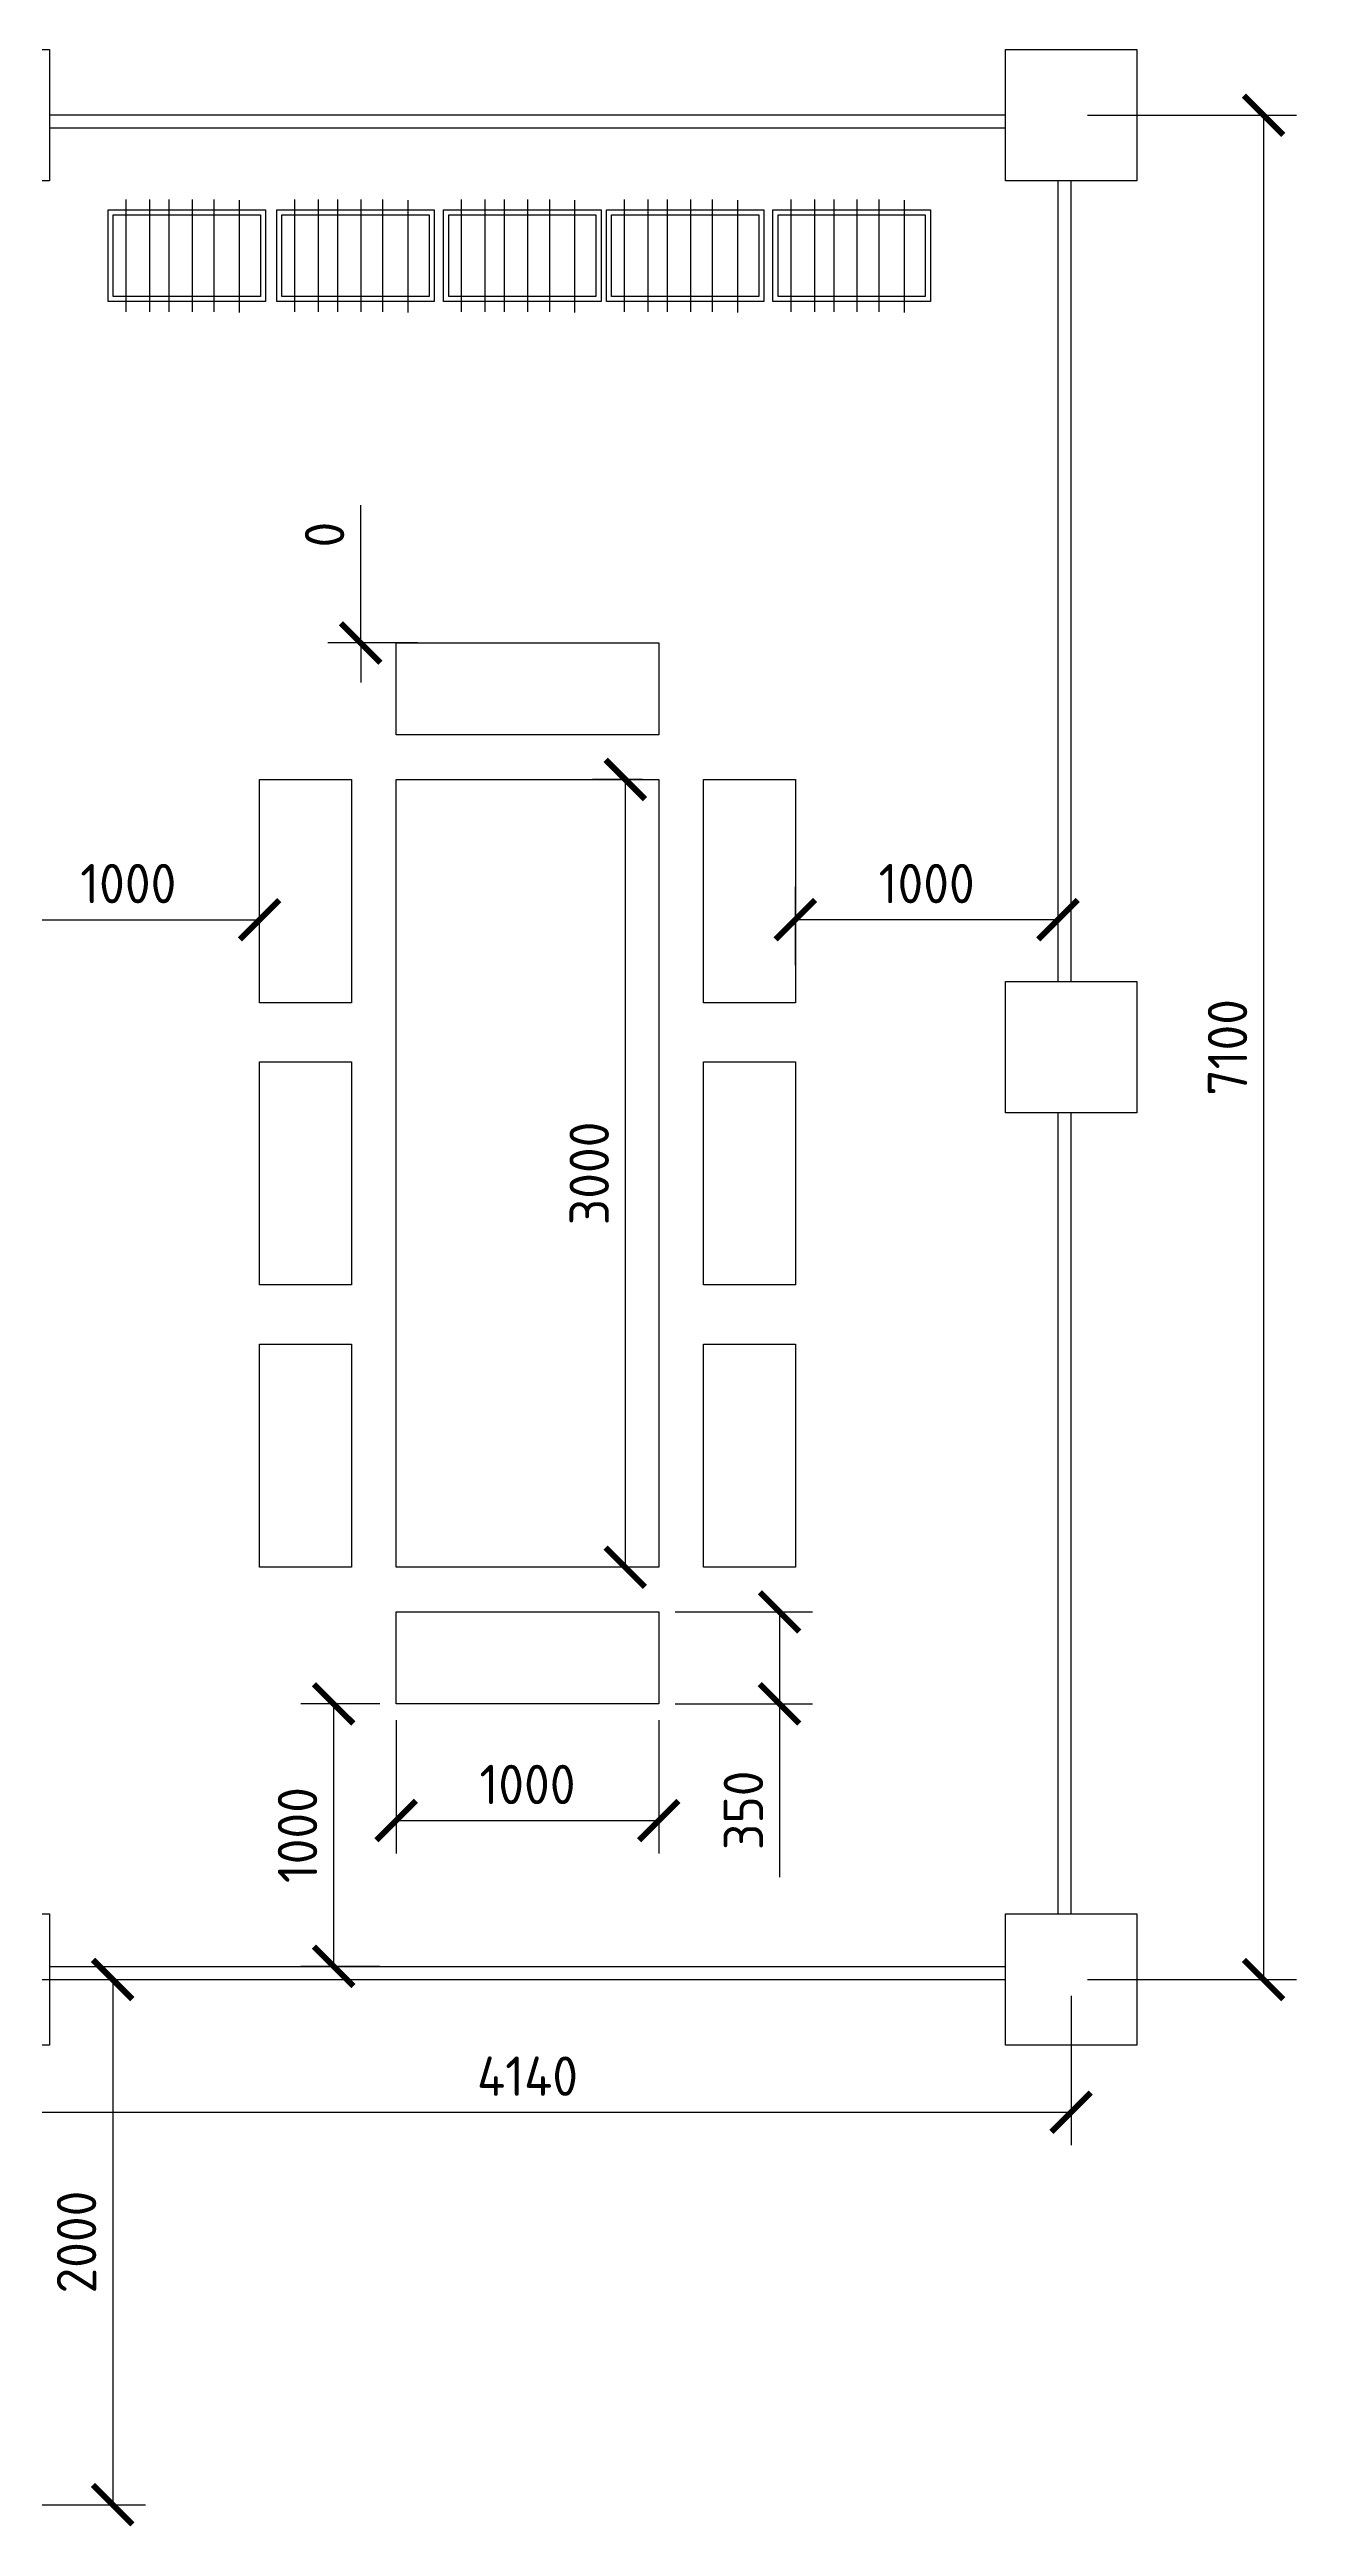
# Model space of a CAD drawing. Header units: millimetres. Extents: x -14813 to 141433, y -60308 to 84383.
# Drawn here: x 37235 to 41983, y -41633 to -32200 of the extents above; entities that cross this region are included whole.
import ezdxf

# ---------------------------------------------------------------- set-up
doc = ezdxf.new("R2010")
doc.units = ezdxf.units.MM
for name, color, linetype, lineweight in [('мебель', 44, 'Continuous', 25), ('размер', 1, 'Continuous', 25), ('стены', 7, 'Continuous', 25)]:
    doc.layers.add(name, color=color, linetype=linetype, lineweight=lineweight)
doc.styles.add('Аннотативный', font='')
doc.styles.get('Аннотативный').set_extended_font_data('GOST Common')
doc.dimstyles.new('Аннотативный', dxfattribs={"dimscale": 0, "dimtxt": 1.5, "dimasz": 1.5, "dimexe": 1.25, "dimexo": 0.625, "dimtad": 1, "dimdec": 0, "dimtxsty": 'Аннотативный', "dimblk": 'ARCHTICK', "dimcen": 2.5, "dimadec": 0, "dimazin": 0, "dimtfac": 1, "dimtdec": 0, "dimtmove": 0, "dimatfit": 3, "dimldrblk": 'CLOSEDBLANK', "dimfxl": 1, "dimarcsym": 0})

# ---------------------------------------------------------------- blocks, each defined once
blk = doc.blocks.new('_ArchTick')
at = {"color": 0, "linetype": 'ByBlock', "const_width": 0.15}
blk.add_lwpolyline([(-0.5, -0.5), (0.5, 0.5)], dxfattribs=at)
blk = doc.blocks.new('*D72')
at = {"layer": 'Defpoints', "color": 0, "transparency": 16777216}
for p in [(36985, -39549.7), (41125, -39549.7), (41125, -40055.3)]:
    blk.add_point(p, dxfattribs=at)
at = {"layer": 'размер', "color": 0, "lineweight": -2, "transparency": 16777216}
for p, q in [((36985, -39612.2), (36985, -40180.3)), ((41125, -39612.2), (41125, -40180.3)), ((36985, -40055.3), (41125, -40055.3))]:
    blk.add_line(p, q, dxfattribs=at)
at = {"layer": 'размер', "color": 0, "lineweight": -2, "transparency": 16777216, "xscale": 150, "yscale": 150, "zscale": 150, "rotation": 180}
blk.add_blockref('_ArchTick', (36985, -40055.3), dxfattribs=at)
at = {"layer": 'размер', "color": 0, "lineweight": -2, "transparency": 16777216, "xscale": 150, "yscale": 150, "zscale": 150}
blk.add_blockref('_ArchTick', (41125, -40055.3), dxfattribs=at)
at = {"layer": 'размер', "color": 0, "transparency": 16777216, "insert": (39055, -39917.8), "char_height": 150, "attachment_point": 5, "style": 'Аннотативный'}
blk.add_mtext('4140', dxfattribs=at)
blk = doc.blocks.new('_ClosedBlank')
at = {"color": 0, "linetype": 'ByBlock', "lineweight": -2}
for p, q in [((-1, 0.2), (0, 0)), ((-1, 0.2), (-1, -0.2)), ((0, 0), (-1, -0.2))]:
    blk.add_line(p, q, dxfattribs=at)
blk = doc.blocks.new('*D73')
at = {"layer": 'Defpoints', "color": 0, "transparency": 16777216}
for p in [(36735, -39549.7), (36735, -41549.7), (37475.4, -41549.7)]:
    blk.add_point(p, dxfattribs=at)
at = {"layer": 'размер', "color": 0, "lineweight": -2, "transparency": 16777216}
for p, q in [((36797.5, -39549.7), (37600.4, -39549.7)), ((37475.4, -39549.7), (37475.4, -41549.7)), ((36797.5, -41549.7), (37600.4, -41549.7))]:
    blk.add_line(p, q, dxfattribs=at)
at = {"layer": 'размер', "color": 0, "lineweight": -2, "transparency": 16777216, "xscale": 150, "yscale": 150, "zscale": 150}
for p, rotation in [((37475.4, -39549.7), 90), ((37475.4, -41549.7), 270)]:
    blk.add_blockref('_ArchTick', p, dxfattribs=dict(at, rotation=rotation))
at = {"layer": 'размер', "color": 0, "transparency": 16777216, "insert": (37337.9, -40549.7), "char_height": 150, "attachment_point": 5, "rotation": 90, "style": 'Аннотативный'}
blk.add_mtext('2000', dxfattribs=at)
blk = doc.blocks.new('*D82')
at = {"layer": 'Defpoints', "color": 0, "transparency": 16777216}
for p in [(38419.8, -34459.7), (38555, -34459.7), (38700, -34459.7)]:
    blk.add_point(p, dxfattribs=at)
at = {"layer": 'размер', "color": 0, "lineweight": -2, "transparency": 16777216}
for p, q in [((38419.8, -34459.7), (38419.8, -33934.7)), ((38492.5, -34459.7), (38294.8, -34459.7)), ((38637.5, -34459.7), (38294.8, -34459.7)), ((38419.8, -34459.7), (38419.8, -34609.7))]:
    blk.add_line(p, q, dxfattribs=at)
at = {"layer": 'размер', "color": 0, "lineweight": -2, "transparency": 16777216, "xscale": 150, "yscale": 150, "zscale": 150}
for rotation in [90, 270]:
    blk.add_blockref('_ArchTick', (38419.8, -34459.7), dxfattribs=dict(at, rotation=rotation))
at = {"layer": 'размер', "color": 0, "transparency": 16777216, "insert": (38282.3, -34047.2), "char_height": 150, "attachment_point": 5, "rotation": 90, "style": 'Аннотативный'}
blk.add_mtext('0', dxfattribs=at)
blk = doc.blocks.new('*D83')
at = {"layer": 'Defpoints', "color": 0, "transparency": 16777216}
for p in [(38555, -38499.7), (38316.7, -39499.7), (38555, -39499.7)]:
    blk.add_point(p, dxfattribs=at)
at = {"layer": 'размер', "color": 0, "lineweight": -2, "transparency": 16777216}
for p, q in [((38492.5, -38499.7), (38191.7, -38499.7)), ((38316.7, -38499.7), (38316.7, -39499.7)), ((38492.5, -39499.7), (38191.7, -39499.7))]:
    blk.add_line(p, q, dxfattribs=at)
at = {"layer": 'размер', "color": 0, "lineweight": -2, "transparency": 16777216, "xscale": 150, "yscale": 150, "zscale": 150}
for p, rotation in [((38316.7, -38499.7), 90), ((38316.7, -39499.7), 270)]:
    blk.add_blockref('_ArchTick', p, dxfattribs=dict(at, rotation=rotation))
at = {"layer": 'размер', "color": 0, "transparency": 16777216, "insert": (38179.2, -38999.7), "char_height": 150, "attachment_point": 5, "rotation": 90, "style": 'Аннотативный'}
blk.add_mtext('1000', dxfattribs=at)
blk = doc.blocks.new('*D84')
at = {"layer": 'Defpoints', "color": 0, "transparency": 16777216}
for p in [(38555, -38499.7), (39555, -38499.7), (39555, -38944.4)]:
    blk.add_point(p, dxfattribs=at)
at = {"layer": 'размер', "color": 0, "lineweight": -2, "transparency": 16777216}
for p, q in [((38555, -38562.2), (38555, -39069.4)), ((39555, -38562.2), (39555, -39069.4)), ((38555, -38944.4), (39555, -38944.4))]:
    blk.add_line(p, q, dxfattribs=at)
at = {"layer": 'размер', "color": 0, "lineweight": -2, "transparency": 16777216, "xscale": 150, "yscale": 150, "zscale": 150, "rotation": 180}
blk.add_blockref('_ArchTick', (38555, -38944.4), dxfattribs=at)
at = {"layer": 'размер', "color": 0, "lineweight": -2, "transparency": 16777216, "xscale": 150, "yscale": 150, "zscale": 150}
blk.add_blockref('_ArchTick', (39555, -38944.4), dxfattribs=at)
at = {"layer": 'размер', "color": 0, "transparency": 16777216, "insert": (39055, -38806.9), "char_height": 150, "attachment_point": 5, "style": 'Аннотативный'}
blk.add_mtext('1000', dxfattribs=at)
blk = doc.blocks.new('*D85')
at = {"layer": 'Defpoints', "color": 0, "transparency": 16777216}
for p in [(39555, -38149.7), (39555, -38499.7), (40014.5, -38499.7)]:
    blk.add_point(p, dxfattribs=at)
at = {"layer": 'размер', "color": 0, "lineweight": -2, "transparency": 16777216}
for p, q in [((39617.5, -38149.7), (40139.5, -38149.7)), ((40014.5, -38149.7), (40014.5, -38499.7)), ((39617.5, -38499.7), (40139.5, -38499.7)), ((40014.5, -38499.7), (40014.5, -39160.4))]:
    blk.add_line(p, q, dxfattribs=at)
at = {"layer": 'размер', "color": 0, "lineweight": -2, "transparency": 16777216, "xscale": 150, "yscale": 150, "zscale": 150}
for p, rotation in [((40014.5, -38149.7), 90), ((40014.5, -38499.7), 270)]:
    blk.add_blockref('_ArchTick', p, dxfattribs=dict(at, rotation=rotation))
at = {"layer": 'размер', "color": 0, "transparency": 16777216, "insert": (39877, -38905.1), "char_height": 150, "attachment_point": 5, "rotation": 90, "style": 'Аннотативный'}
blk.add_mtext('350', dxfattribs=at)
blk = doc.blocks.new('*D86')
at = {"layer": 'Defpoints', "color": 0, "transparency": 16777216}
for p in [(39427.5, -34979.7), (39555, -34979.7), (39555, -37979.7)]:
    blk.add_point(p, dxfattribs=at)
at = {"layer": 'размер', "color": 0, "lineweight": -2, "transparency": 16777216}
for p, q in [((39492.5, -34979.7), (39302.5, -34979.7)), ((39427.5, -37979.7), (39427.5, -34979.7)), ((39492.5, -37979.7), (39302.5, -37979.7))]:
    blk.add_line(p, q, dxfattribs=at)
at = {"layer": 'размер', "color": 0, "lineweight": -2, "transparency": 16777216, "xscale": 150, "yscale": 150, "zscale": 150}
for p, rotation in [((39427.5, -34979.7), 90), ((39427.5, -37979.7), 270)]:
    blk.add_blockref('_ArchTick', p, dxfattribs=dict(at, rotation=rotation))
at = {"layer": 'размер', "color": 0, "transparency": 16777216, "insert": (39290, -36479.7), "char_height": 150, "attachment_point": 5, "rotation": 90, "style": 'Аннотативный'}
blk.add_mtext('3000', dxfattribs=at)
blk = doc.blocks.new('*D87')
at = {"layer": 'Defpoints', "color": 0, "transparency": 16777216}
for p in [(40075, -35513.6), (40075, -35748.9), (41075, -35748.9)]:
    blk.add_point(p, dxfattribs=at)
at = {"layer": 'размер', "color": 0, "lineweight": -2, "transparency": 16777216}
for p, q in [((40075, -35686.4), (40075, -35388.6)), ((41075, -35686.4), (41075, -35388.6)), ((41075, -35513.6), (40075, -35513.6))]:
    blk.add_line(p, q, dxfattribs=at)
at = {"layer": 'размер', "color": 0, "lineweight": -2, "transparency": 16777216, "xscale": 150, "yscale": 150, "zscale": 150, "rotation": 180}
blk.add_blockref('_ArchTick', (40075, -35513.6), dxfattribs=at)
at = {"layer": 'размер', "color": 0, "lineweight": -2, "transparency": 16777216, "xscale": 150, "yscale": 150, "zscale": 150}
blk.add_blockref('_ArchTick', (41075, -35513.6), dxfattribs=at)
at = {"layer": 'размер', "color": 0, "transparency": 16777216, "insert": (40575, -35376.1), "char_height": 150, "attachment_point": 5, "style": 'Аннотативный'}
blk.add_mtext('1000', dxfattribs=at)
blk = doc.blocks.new('*D88')
at = {"layer": 'Defpoints', "color": 0, "transparency": 16777216}
for p in [(38035, -35513.6), (37035, -35749.7), (38035, -35749.7)]:
    blk.add_point(p, dxfattribs=at)
at = {"layer": 'размер', "color": 0, "lineweight": -2, "transparency": 16777216}
for p, q in [((37035, -35687.2), (37035, -35388.6)), ((38035, -35687.2), (38035, -35388.6)), ((37035, -35513.6), (38035, -35513.6))]:
    blk.add_line(p, q, dxfattribs=at)
at = {"layer": 'размер', "color": 0, "lineweight": -2, "transparency": 16777216, "xscale": 150, "yscale": 150, "zscale": 150, "rotation": 180}
blk.add_blockref('_ArchTick', (37035, -35513.6), dxfattribs=at)
at = {"layer": 'размер', "color": 0, "lineweight": -2, "transparency": 16777216, "xscale": 150, "yscale": 150, "zscale": 150}
blk.add_blockref('_ArchTick', (38035, -35513.6), dxfattribs=at)
at = {"layer": 'размер', "color": 0, "transparency": 16777216, "insert": (37535, -35376.1), "char_height": 150, "attachment_point": 5, "style": 'Аннотативный'}
blk.add_mtext('1000', dxfattribs=at)
blk = doc.blocks.new('*D89')
at = {"layer": 'Defpoints', "color": 0, "transparency": 16777216}
for p in [(41125, -32449.7), (41125, -39549.7), (41857.9, -39549.7)]:
    blk.add_point(p, dxfattribs=at)
at = {"layer": 'размер', "color": 0, "lineweight": -2, "transparency": 16777216}
for p, q in [((41187.5, -32449.7), (41982.9, -32449.7)), ((41857.9, -32449.7), (41857.9, -39549.7)), ((41187.5, -39549.7), (41982.9, -39549.7))]:
    blk.add_line(p, q, dxfattribs=at)
at = {"layer": 'размер', "color": 0, "lineweight": -2, "transparency": 16777216, "xscale": 150, "yscale": 150, "zscale": 150}
for p, rotation in [((41857.9, -32449.7), 90), ((41857.9, -39549.7), 270)]:
    blk.add_blockref('_ArchTick', p, dxfattribs=dict(at, rotation=rotation))
at = {"layer": 'размер', "color": 0, "transparency": 16777216, "insert": (41720.4, -35999.7), "char_height": 150, "attachment_point": 5, "rotation": 90, "style": 'Аннотативный'}
blk.add_mtext('7100', dxfattribs=at)

msp = doc.modelspace()

# ---------------------------------------------------------------- linework, layer by layer
at = {"layer": 'мебель'}
for p, q in [((37524.9, -32771.2), (37524.9, -33198.2)), ((37615.1, -32771.2), (37615.1, -33198.2)), ((37689.1, -32771.2), (37689.1, -33198.2)), ((37777.5, -32771.2), (37777.5, -33198.2)), ((37861, -32771.2), (37861, -33198.2)), ((37956.6, -32773.7), (37956.6, -33200.7)), ((38167.2, -32771.2), (38167.2, -33198.2)), ((38257.4, -32771.2), (38257.4, -33198.2)), ((38331.5, -32771.2), (38331.5, -33198.2)), ((38419.8, -32771.2), (38419.8, -33198.2)), ((38503.4, -32771.2), (38503.4, -33198.2)), ((38598.9, -32773.7), (38598.9, -33200.7)), ((38802.5, -32771.2), (38802.5, -33198.2)), ((38892.7, -32771.2), (38892.7, -33198.2)), ((38966.7, -32771.2), (38966.7, -33198.2)), ((39055, -32771.2), (39055, -33198.2)), ((39138.6, -32771.2), (39138.6, -33198.2)), ((39234.1, -32773.7), (39234.1, -33200.7)), ((39422.5, -32771.2), (39422.5, -33198.2)), ((39512.7, -32771.2), (39512.7, -33198.2)), ((39586.7, -32771.2), (39586.7, -33198.2)), ((39675, -32771.2), (39675, -33198.2)), ((39758.6, -32771.2), (39758.6, -33198.2)), ((39854.1, -32773.7), (39854.1, -33200.7)), ((40057, -32771.2), (40057, -33198.2)), ((40147.2, -32771.2), (40147.2, -33198.2)), ((40221.2, -32771.2), (40221.2, -33198.2)), ((40309.5, -32771.2), (40309.5, -33198.2)), ((40393.1, -32771.2), (40393.1, -33198.2)), ((40488.6, -32773.7), (40488.6, -33200.7))]:
    msp.add_line(p, q, dxfattribs=at)
for points in [[(38057.7, -32809.7), (38057.7, -33159.7), (37457.7, -33159.7), (37457.7, -32809.7), (38057.7, -32809.7)], [(38700, -32809.7), (38700, -33159.7), (38100, -33159.7), (38100, -32809.7), (38700, -32809.7)], [(39335.2, -32809.7), (39335.2, -33159.7), (38735.2, -33159.7), (38735.2, -32809.7), (39335.2, -32809.7)], [(39955.2, -32809.7), (39955.2, -33159.7), (39355.2, -33159.7), (39355.2, -32809.7), (39955.2, -32809.7)], [(40589.7, -32809.7), (40589.7, -33159.7), (39989.7, -33159.7), (39989.7, -32809.7), (40589.7, -32809.7)], [(38555, -34809.7), (38555, -34459.7), (39555, -34459.7), (39555, -34809.7), (38555, -34809.7)], [(38035, -34979.7), (38385, -34979.7), (38385, -35829.7), (38035, -35829.7), (38035, -34979.7)], [(38555, -34979.7), (39555, -34979.7), (39555, -37979.7), (38555, -37979.7), (38555, -34979.7)], [(39725, -34979.7), (40075, -34979.7), (40075, -35829.7), (39725, -35829.7), (39725, -34979.7)], [(38035, -36054.7), (38385, -36054.7), (38385, -36904.7), (38035, -36904.7), (38035, -36054.7)], [(39725, -36054.7), (40075, -36054.7), (40075, -36904.7), (39725, -36904.7), (39725, -36054.7)], [(38035, -37129.7), (38385, -37129.7), (38385, -37979.7), (38035, -37979.7), (38035, -37129.7)], [(39725, -37129.7), (40075, -37129.7), (40075, -37979.7), (39725, -37979.7), (39725, -37129.7)], [(38555, -38499.7), (38555, -38149.7), (39555, -38149.7), (39555, -38499.7), (38555, -38499.7)]]:
    msp.add_lwpolyline(points, dxfattribs=at)
for points in [[(38037.7, -32829.7), (38037.7, -33139.7), (37477.7, -33139.7), (37477.7, -32829.7)], [(38680, -32829.7), (38680, -33139.7), (38120, -33139.7), (38120, -32829.7)], [(39315.2, -32829.7), (39315.2, -33139.7), (38755.2, -33139.7), (38755.2, -32829.7)], [(39935.2, -32829.7), (39935.2, -33139.7), (39375.2, -33139.7), (39375.2, -32829.7)], [(40569.7, -32829.7), (40569.7, -33139.7), (40009.7, -33139.7), (40009.7, -32829.7)]]:
    msp.add_lwpolyline(points, close=True, dxfattribs=at)
at = {"layer": 'стены'}
for points in [[(36735, -32199.7), (37235, -32199.7), (37235, -32699.7), (36735, -32699.7), (36735, -32199.7)], [(40875, -32199.7), (41375, -32199.7), (41375, -32699.7), (40875, -32699.7), (40875, -32199.7)], [(40875, -32449.7), (37235, -32449.7)], [(40875, -32499.7), (37235, -32499.7)], [(41075, -35748.9), (41075, -32699.7)], [(41125, -35748.9), (41125, -32699.7)], [(40875, -35748.9), (41375, -35748.9), (41375, -36248.9), (40875, -36248.9), (40875, -35748.9)], [(41075, -39299.7), (41075, -36248.9)], [(41125, -39299.7), (41125, -36248.9)], [(36735, -39299.7), (37235, -39299.7), (37235, -39799.7), (36735, -39799.7), (36735, -39299.7)], [(40875, -39299.7), (41375, -39299.7), (41375, -39799.7), (40875, -39799.7), (40875, -39299.7)], [(37235, -39499.7), (40875, -39499.7)], [(37235, -39549.7), (40875, -39549.7)]]:
    msp.add_lwpolyline(points, dxfattribs=at)

# ---------------------------------------------------------------- dimensions: what is measured, and where the dimension line sits
at = {"layer": 'размер'}
for base, p1, p2, picture, middle in [((41857.9, -39549.7), (41125, -32449.7), (41125, -39549.7), '*D89', (41720.4, -35999.7)), ((38419.8012954, -34459.7202188), (38555.0429605, -34459.7202188), (38699.9813068, -34459.7202188), '*D82', (38282.3012954, -34047.2202188)), ((39427.5, -34979.7), (39555, -37979.7), (39555, -34979.7), '*D86', (39290, -36479.7)), ((40014.5, -38499.7), (39555, -38149.7), (39555, -38499.7), '*D85', (39877, -38905.1)), ((38316.7, -39499.7), (38555, -38499.7), (38555, -39499.7), '*D83', (38179.2, -38999.7)), ((37475.4, -41549.7), (36735, -39549.7), (36735, -41549.7), '*D73', (37337.9, -40549.7))]:
    dim = msp.add_linear_dim(base=base, p1=p1, p2=p2, angle=90, dimstyle='Аннотативный', dxfattribs=at)
    dim.commit()
    dim.dimension.update_dxf_attribs({"geometry": picture, "text_midpoint": middle})
for base, p1, p2, picture, middle in [((38035, -35513.6), (37035, -35749.7), (38035, -35749.7), '*D88', (37535, -35376.1)), ((40075, -35513.6), (41075, -35748.9), (40075, -35748.9), '*D87', (40575, -35376.1)), ((39555, -38944.4), (38555, -38499.7), (39555, -38499.7), '*D84', (39055, -38806.9))]:
    dim = msp.add_linear_dim(base=base, p1=p1, p2=p2, dimstyle='Аннотативный', dxfattribs=at)
    dim.commit()
    dim.dimension.update_dxf_attribs({"geometry": picture, "text_midpoint": middle})
dim = msp.add_aligned_dim(p1=(36985, -39549.7), p2=(41125, -39549.7), distance=-505.6, dimstyle='Аннотативный', dxfattribs=at)
dim.commit()
dim.dimension.update_dxf_attribs({"geometry": '*D72', "text_midpoint": (39055, -39917.8)})

doc.saveas('drawing.dxf')
